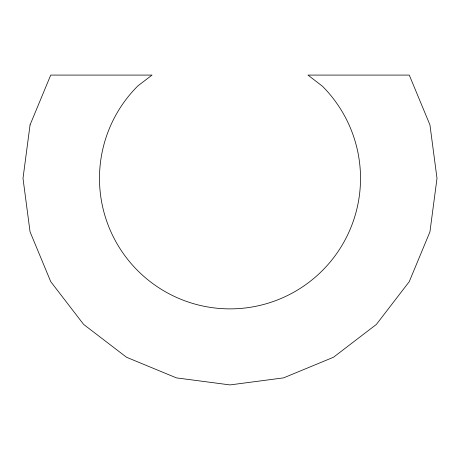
<?xml version="1.0" encoding="UTF-8"?>
<svg xmlns="http://www.w3.org/2000/svg" width="460" height="460" viewBox="0 0 460 460"><rect width="100%" height="100%" fill="white"/><g stroke="black" fill="none" stroke-linecap="round" stroke-linejoin="round"><path stroke-width="0.69" d="M30.055 124.901L23 178.359L30.055 231.823L50.732 281.641L83.628 324.415L126.5 357.242L176.421 377.878L230 384.916L283.573 377.878L333.5 357.242L376.372 324.421L409.268 281.641L429.945 231.823L437 178.365L429.945 124.901L409.268 75.084L307.97 75.084L322.483 86.273A130.513 130.513 0 0 1 322.092 270.848A130.513 130.513 0 0 1 137.517 270.451A130.513 130.513 0 0 1 137.908 85.876L152.036 75.084L50.732 75.084L30.055 124.901"/></g></svg>
